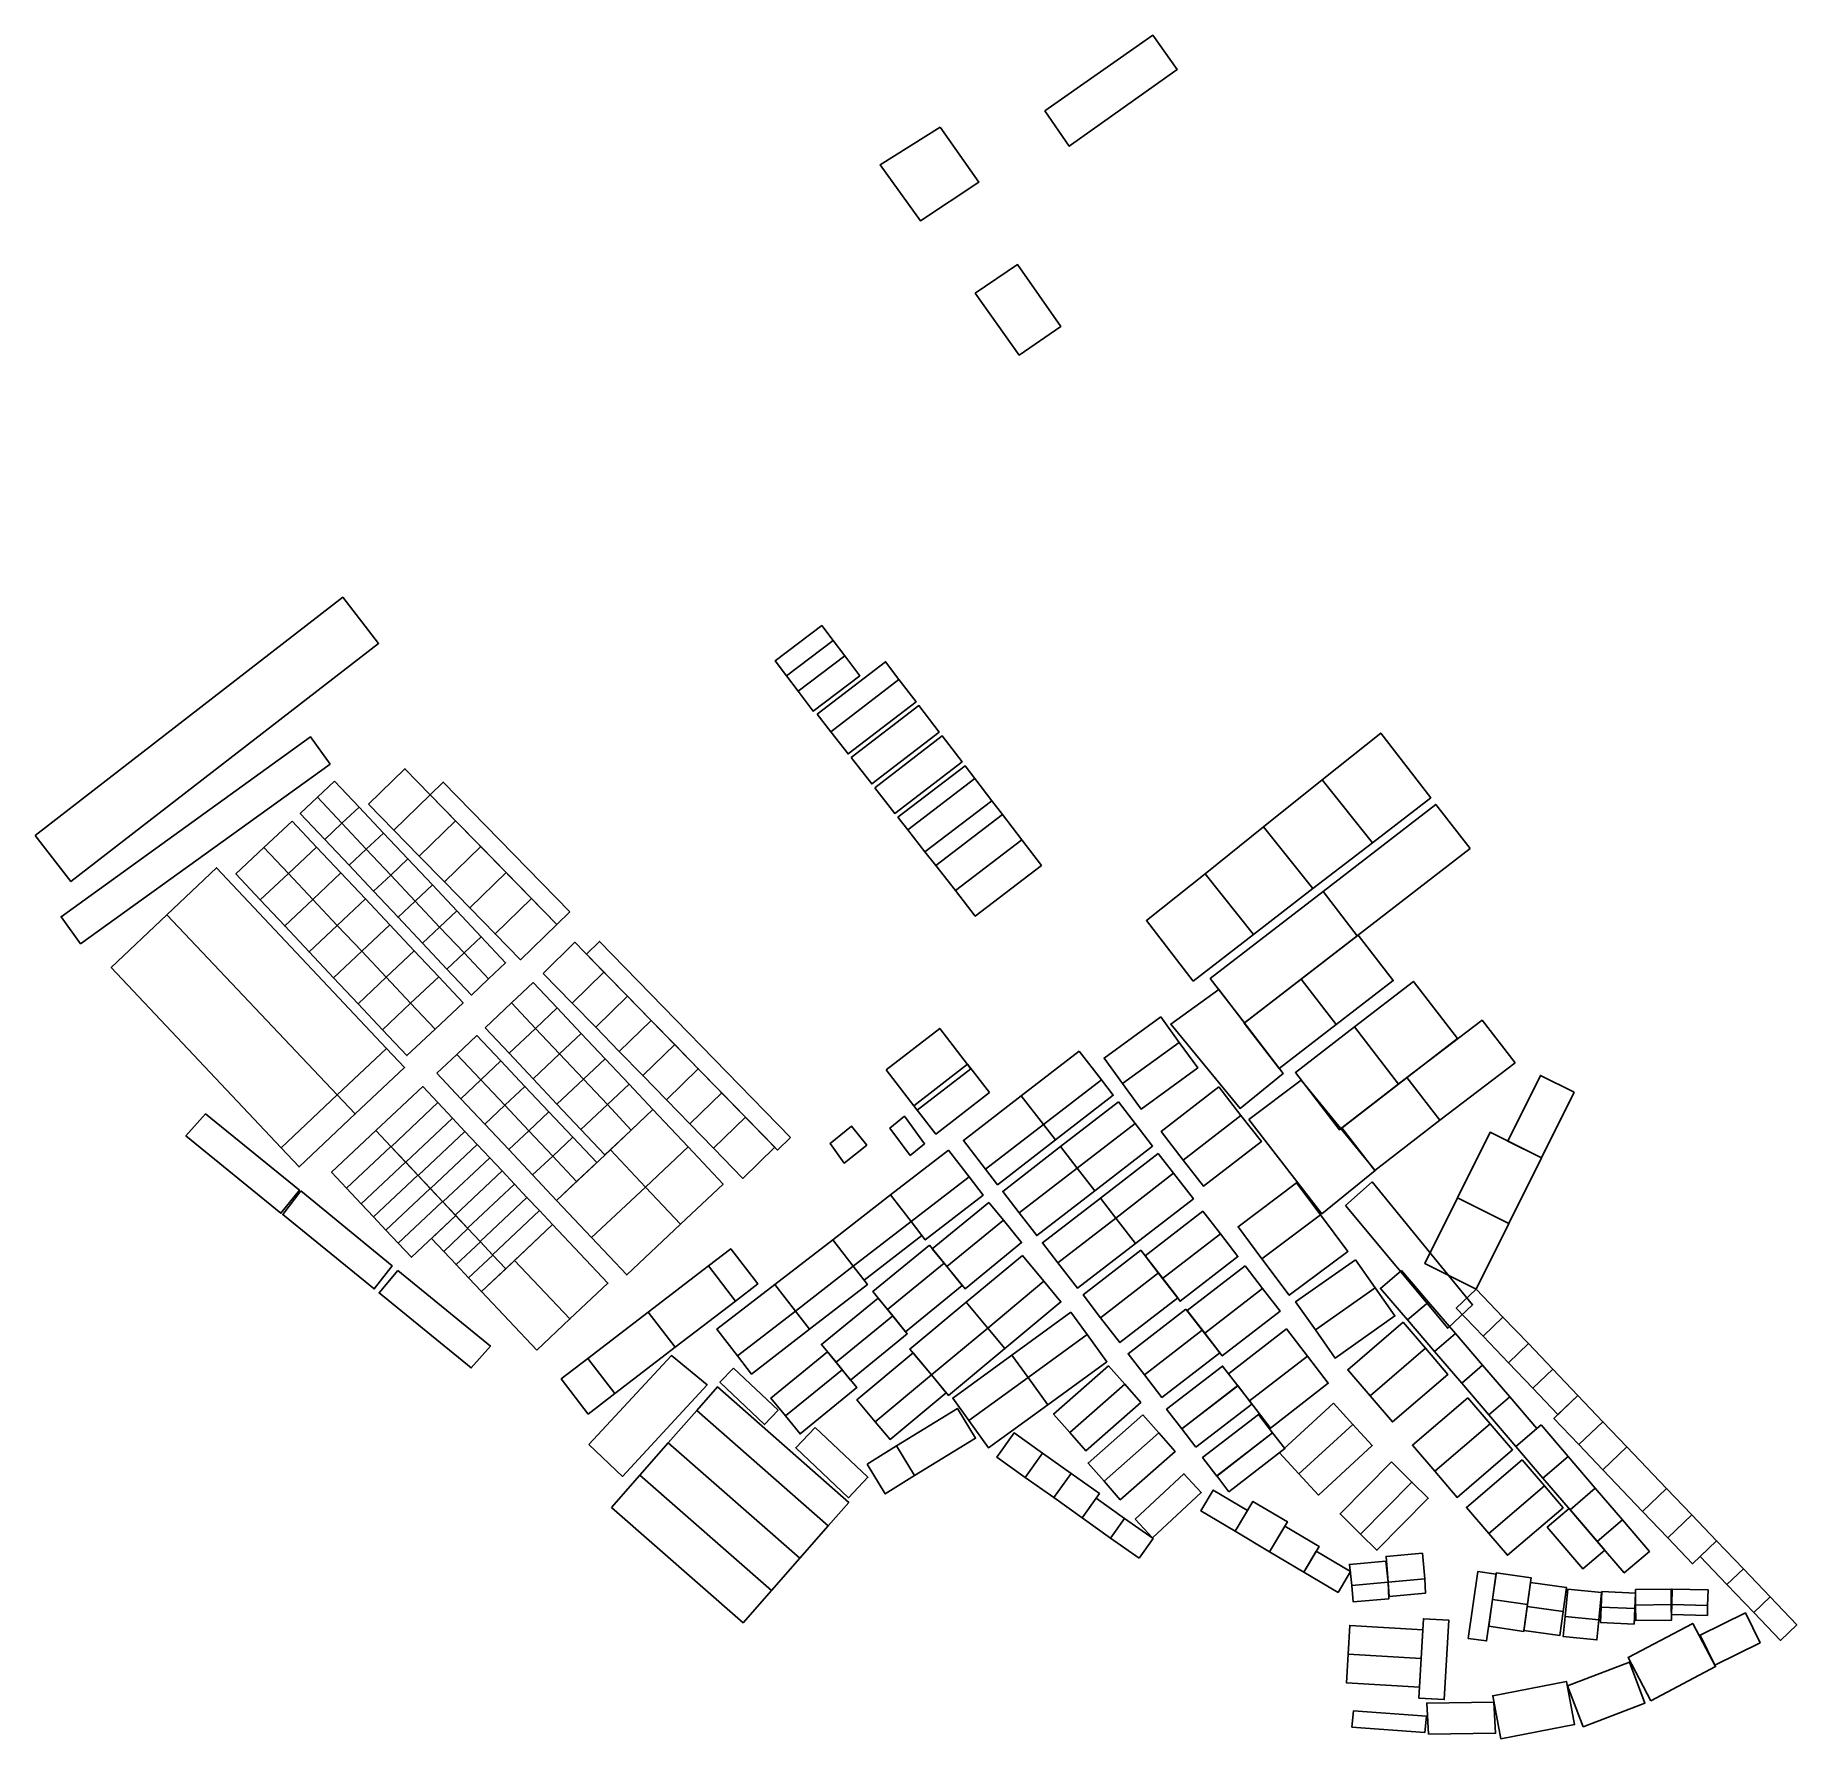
# Model space of a CAD drawing. Header units: millimetres. Extents: x 75939 to 388969, y 666 to 303426.
import ezdxf

# ---------------------------------------------------------------- set-up
doc = ezdxf.new("R2010")
doc.units = ezdxf.units.MM
doc.layers.add('aree GPS', color=1, linetype='Continuous', lineweight=30)
doc.layers.add('lati di accesso', color=40, linetype='Continuous', lineweight=30)

msp = doc.modelspace()

# ---------------------------------------------------------------- linework, layer by layer
at = {"layer": 'aree GPS'}
for points in [[(255367, 290012), (274514, 303426), (278871, 297363), (259698, 283698)], [(236737, 287089), (226059, 280366), (233252, 270456), (243595, 277310)], [(242961, 257611), (250506, 262658), (258187, 251678), (250813, 246590)], [(75939, 161201), (82289, 153007), (136944, 195344), (130585, 203549)], [(215724, 198513), (217741, 195844), (209445, 189575), (207428, 192244)], [(217741, 195844), (219790, 193134), (211494, 186864), (209445, 189575)], [(219789, 193133), (222473, 189581), (214179, 183311), (211494, 186864)], [(214875, 182738), (227037, 192064), (229423, 188947), (217297, 179649)], [(217297, 179649), (229423, 188947), (232471, 184966), (220391, 175703)], [(220912, 175039), (232984, 184296), (236599, 179575), (224581, 170359)], [(128353, 173891), (83987, 141948), (80521, 146762), (124882, 178710)], [(225118, 169674), (237128, 178884), (240633, 174306), (228676, 165137)], [(304635, 171076), (313552, 159915), (323916, 167920), (315043, 179407)], [(135178, 166765), (141620, 173048), (146116, 168438), (139675, 162155)], [(229224, 164437), (241173, 173600), (242913, 171328), (230990, 162185)], [(129137, 170866), (133480, 166254), (130432, 163385), (126090, 167997)], [(170915, 147646), (168600, 145388), (146116, 168438), (148431, 170696)], [(230990, 162185), (242913, 171328), (245930, 167388), (234052, 158280)], [(294226, 162744), (302999, 151763), (313552, 159915), (304635, 171076)], [(126090, 167997), (130432, 163385), (127384, 160515), (123042, 165127)], [(133480, 166254), (137822, 161642), (134775, 158773), (130432, 163385)], [(139675, 162155), (146116, 168438), (150613, 163828), (144172, 157545)], [(234052, 158280), (245930, 167388), (247800, 164945), (235951, 155858)], [(330908, 158869), (324825, 166736), (304794, 151246), (310877, 143380)], [(121578, 163765), (125920, 159153), (120926, 154450), (116583, 159062)], [(130432, 163385), (134775, 158773), (131727, 155903), (127384, 160515)], [(144172, 157545), (150613, 163828), (155110, 159218), (148669, 152935)], [(235951, 155858), (247800, 164945), (251243, 160449), (239445, 151401)], [(137822, 161642), (142165, 157030), (139117, 154160), (134775, 158773)], [(239445, 151401), (251243, 160449), (254737, 155885), (242992, 146878)], [(283818, 154412), (292447, 143612), (302999, 151763), (294226, 162744)], [(116583, 159062), (120926, 154450), (115931, 149747), (111589, 154360)], [(125920, 159153), (130263, 154540), (125268, 149838), (120926, 154450)], [(134775, 158773), (139117, 154160), (136069, 151291), (131727, 155903)], [(142165, 157030), (146507, 152418), (143459, 149548), (139117, 154160)], [(148669, 152935), (155110, 159218), (159607, 154608), (153165, 148325)], [(129605, 115106), (99342, 147114), (108167, 155457), (138384, 123373)], [(120926, 154450), (125268, 149838), (120274, 145135), (115931, 149747)], [(130263, 154540), (134605, 149928), (129610, 145226), (125268, 149838)], [(139117, 154160), (143459, 149548), (140412, 146679), (136069, 151291)], [(153165, 148325), (159607, 154608), (164103, 149998), (157662, 143715)], [(281718, 135325), (292447, 143612), (283818, 154412), (273410, 146080)], [(146507, 152418), (150849, 147806), (147802, 144936), (143459, 149548)], [(310877, 143380), (304790, 151251), (284733, 135758), (290819, 127887)], [(125268, 149838), (129610, 145226), (124616, 140523), (120274, 145135)], [(134605, 149928), (138947, 145316), (133953, 140614), (129610, 145226)], [(143459, 149548), (147802, 144936), (144754, 142067), (140412, 146679)], [(150849, 147806), (155192, 143194), (152144, 140324), (147802, 144936)], [(157662, 143715), (164103, 149998), (168600, 145388), (162159, 139105)], [(129605, 115106), (119625, 105708), (89446, 137755), (99342, 147114)], [(129610, 145226), (133953, 140614), (128958, 135911), (124616, 140523)], [(138947, 145316), (143290, 140704), (138295, 136002), (133953, 140614)], [(147802, 144936), (152144, 140324), (149096, 137455), (144754, 142067)], [(155192, 143194), (159534, 138582), (156486, 135712), (152144, 140324)], [(166193, 136700), (171855, 142219), (177008, 136933), (171346, 131414)], [(210166, 107545), (207851, 105288), (173901, 140115), (176217, 142372)], [(311030, 143498), (317265, 135426), (307132, 127599), (300897, 135671)], [(133953, 140614), (138295, 136002), (133301, 131299), (128958, 135911)], [(143290, 140704), (147632, 136092), (142638, 131390), (138295, 136002)], [(152144, 140324), (156486, 135712), (153439, 132843), (149096, 137455)], [(138295, 136002), (142638, 131390), (137643, 126687), (133301, 131299)], [(147632, 136092), (151975, 131480), (146980, 126778), (142638, 131390)], [(160593, 131435), (164445, 135061), (168698, 130543), (164847, 126917)], [(171346, 131414), (177008, 136933), (181196, 132636), (175534, 127117)], [(300897, 135671), (307132, 127599), (296999, 119772), (290764, 127844)], [(328697, 125125), (320855, 135277), (310361, 127170), (318202, 117019)], [(175534, 127117), (181196, 132636), (185384, 128340), (179722, 122821)], [(286245, 133833), (277726, 127684), (290053, 112696), (297675, 118880)], [(142638, 131390), (146980, 126778), (141985, 122075), (137643, 126687)], [(155897, 127013), (160593, 131435), (164847, 126917), (160150, 122495)], [(164847, 126917), (168698, 130543), (172952, 126026), (169100, 122400)], [(275943, 128954), (279237, 124423), (269165, 117101), (265871, 121632)], [(338905, 120787), (333057, 128365), (319699, 118174), (325547, 110596)], [(150880, 122290), (154440, 125642), (158694, 121124), (155134, 117772)], [(160150, 122495), (164847, 126917), (169100, 122400), (164404, 117978)], [(169100, 122400), (172952, 126026), (177205, 121508), (173354, 117882)], [(179722, 122821), (185384, 128340), (189572, 124043), (183911, 118525)], [(227137, 119564), (236674, 126923), (242205, 119748), (232687, 112403)], [(318203, 117019), (310361, 127170), (299866, 119064), (307708, 108912)], [(129602, 115110), (138384, 123373), (141578, 119984), (132802, 111714)], [(147320, 118938), (150880, 122290), (155134, 117772), (151573, 114420)], [(164404, 117978), (169100, 122400), (173354, 117882), (168657, 113460)], [(183911, 118525), (189572, 124043), (193760, 119747), (188099, 114228)], [(261451, 122891), (265393, 117787), (255105, 109840), (251163, 114944)], [(279237, 124423), (282532, 119892), (272460, 112570), (269165, 117101)], [(155134, 117772), (158694, 121124), (162947, 116607), (159387, 113255)], [(173354, 117882), (177205, 121508), (181459, 116990), (177607, 113364)], [(188099, 114228), (193758, 119745), (197946, 115448), (192287, 109932)], [(245494, 115531), (235999, 108145), (232084, 113178), (241579, 120564)], [(147475, 113718), (139164, 105893), (136478, 108750), (144794, 116566)], [(151573, 114420), (155134, 117772), (159387, 113255), (155827, 109902)], [(159387, 113255), (162947, 116607), (167201, 112089), (163641, 108737)], [(168657, 113460), (173354, 117882), (177607, 113364), (172911, 108942)], [(177607, 113364), (181459, 116990), (185712, 112473), (181861, 108846)], [(265393, 117787), (267518, 115036), (257230, 107089), (255105, 109840)], [(286288, 116515), (290202, 111447), (279914, 103500), (276000, 108568)], [(291607, 110704), (300909, 117714), (314031, 101669), (304592, 93976)], [(325543, 110601), (319699, 118174), (308141, 109247), (313985, 101673)], [(349400, 115600), (343420, 118570), (337626, 106900), (343606, 103931)], [(119625, 105708), (129602, 115110), (132802, 111714), (122825, 102312)], [(150091, 110940), (141771, 103120), (139164, 105893), (147475, 113718)], [(155827, 109902), (159387, 113255), (163641, 108737), (160080, 105385)], [(172911, 108942), (177607, 113364), (181861, 108846), (177164, 104424)], [(192287, 109932), (197946, 115448), (202134, 111152), (196475, 105635)], [(251163, 114944), (255103, 109855), (244814, 101908), (240875, 106997)], [(268435, 113849), (271385, 110031), (261096, 102084), (258147, 105902)], [(106193, 111732), (102723, 107842), (119608, 94060), (122883, 98181)], [(152295, 108599), (143973, 100777), (141771, 103120), (150091, 110940)], [(163641, 108737), (167201, 112089), (171454, 107571), (167894, 104219)], [(185712, 112473), (191943, 105854), (184370, 98724), (178138, 105342)], [(202134, 111152), (207370, 105781), (201710, 100265), (196475, 105635)], [(231411, 104299), (233994, 106407), (230389, 111314), (227808, 109209)], [(255103, 109855), (257230, 107089), (246942, 99142), (244814, 101908)], [(271385, 110031), (274502, 105995), (264214, 98048), (261096, 102084)], [(290202, 111447), (293834, 106814), (283546, 98867), (279914, 103500)], [(139124, 105936), (131261, 98544), (128616, 101360), (136478, 108750)], [(154492, 106266), (146168, 98442), (143973, 100777), (152295, 108599)], [(160080, 105385), (163641, 108737), (167894, 104219), (164334, 100867)], [(167894, 104219), (171454, 107571), (175708, 103054), (172148, 99701)], [(223717, 106149), (221020, 109522), (217183, 106452), (219718, 102989)], [(343606, 103931), (334470, 108467), (328676, 96798), (337811, 92262)], [(141737, 103156), (133872, 95764), (131261, 98544), (139124, 105936)], [(156695, 103925), (148370, 96099), (146168, 98442), (154492, 106266)], [(158906, 101577), (150579, 93749), (148370, 96099), (156695, 103925)], [(164334, 100867), (167894, 104219), (172148, 99701), (168587, 96349)], [(168587, 96349), (178138, 105342), (184370, 98724), (174819, 89731)], [(191943, 105854), (198174, 99236), (190601, 92105), (184370, 98724)], [(238230, 105260), (241886, 100526), (231598, 92579), (227942, 97313)], [(258147, 105902), (261096, 102084), (250808, 94137), (247859, 97955)], [(275502, 104701), (278226, 101158), (267938, 93211), (265213, 96754)], [(143945, 100806), (136079, 93412), (133872, 95764), (141737, 103156)], [(146133, 98477), (138266, 91082), (136079, 93412), (143945, 100806)], [(161110, 99236), (152778, 91405), (150579, 93749), (158906, 101577)], [(241886, 100526), (244392, 97282), (234104, 89335), (231598, 92579)], [(261096, 102084), (264214, 98048), (253926, 90101), (250808, 94137)], [(278226, 101158), (281737, 96629), (271449, 88682), (267938, 93211)], [(123125, 98020), (119910, 93822), (136175, 80614), (139379, 84689)], [(148321, 96149), (140452, 88753), (138266, 91082), (146133, 98477)], [(163321, 96888), (154987, 89055), (152778, 91405), (161110, 99236)], [(174819, 89731), (184370, 98724), (190601, 92105), (181050, 83113)], [(227942, 97313), (231598, 92579), (221310, 84632), (217654, 89366)], [(300090, 99458), (304344, 93774), (293936, 85985), (289682, 91670)], [(308766, 95459), (313497, 99645), (331374, 77814), (326935, 73635)], [(150682, 93636), (142818, 86232), (140452, 88753), (148321, 96149)], [(165538, 94533), (157202, 86697), (154987, 89055), (163321, 96888)], [(167874, 92052), (159538, 84212), (157202, 86697), (165538, 94533)], [(245410, 95981), (248004, 92806), (237937, 84581), (235343, 87756)], [(265213, 96754), (267938, 93211), (257664, 85262), (254925, 88807)], [(283441, 94422), (286559, 90386), (276271, 82439), (273153, 86475)], [(337811, 92262), (328676, 96798), (322881, 85129), (332017, 80592)], [(152830, 91349), (148522, 87293), (146375, 89582), (150683, 93636)], [(155046, 88992), (150735, 84934), (148522, 87293), (152830, 91349)], [(161102, 85683), (170953, 75270), (177694, 81610), (167874, 92052)], [(231598, 92579), (233518, 90093), (223230, 82146), (221310, 84632)], [(248004, 92806), (251231, 88857), (241164, 80632), (237937, 84581)], [(267938, 93211), (271449, 88682), (261161, 80735), (257664, 85262)], [(304344, 93774), (309197, 87289), (298789, 79500), (293936, 85985)], [(157254, 86642), (152942, 82582), (150735, 84934), (155046, 88992)], [(200377, 78462), (204343, 81507), (199543, 87758), (195578, 84713)], [(217654, 89366), (221310, 84632), (211022, 76685), (207365, 81419)], [(234845, 88366), (237439, 85191), (227372, 76965), (224778, 80140)], [(286559, 90386), (289665, 86365), (279377, 78418), (276271, 82439)], [(159540, 84214), (155227, 80155), (152942, 82582), (157254, 86642)], [(165078, 69744), (170953, 75270), (161102, 85683), (155227, 80156)], [(189670, 70240), (200377, 78462), (195578, 84713), (184870, 76490)], [(221310, 84632), (223816, 81388), (213528, 73441), (211022, 76685)], [(237439, 85191), (240666, 81242), (230599, 73016), (227372, 76965)], [(251358, 86560), (255185, 81964), (245195, 73646), (241368, 78242)], [(272425, 87489), (275543, 83453), (265255, 75506), (262137, 79542)], [(290937, 84700), (294043, 80679), (283755, 72732), (280648, 76753)], [(310547, 85794), (314056, 80804), (303422, 73326), (299913, 78315)], [(140362, 83869), (137057, 79892), (153410, 66582), (156835, 70450)], [(207365, 81419), (211022, 76685), (200733, 68738), (197077, 73472)], [(255185, 81964), (258219, 78320), (248229, 70002), (245195, 73646)], [(275543, 83453), (278970, 79016), (268682, 71069), (265255, 75506)], [(318700, 83903), (323514, 78283), (319794, 75094), (314980, 80714)], [(225721, 78986), (228316, 75811), (218249, 67585), (215655, 70760)], [(294043, 80679), (297160, 76643), (286872, 68696), (283755, 72732)], [(314056, 80804), (317565, 75814), (306931, 68336), (303422, 73326)], [(323514, 78283), (328328, 72663), (324608, 69474), (319794, 75094)], [(332017, 80592), (336763, 75621), (333219, 72237), (328472, 77209)], [(178963, 62018), (189670, 70240), (184870, 76490), (174163, 68268)], [(211022, 76685), (213528, 73441), (203240, 65494), (200733, 68738)], [(228316, 75811), (230910, 72636), (220843, 64410), (218249, 67585)], [(241368, 78242), (245195, 73646), (235205, 65327), (231378, 69923)], [(259994, 76494), (262870, 72503), (252358, 64855), (249482, 68847)], [(280431, 77035), (283320, 73295), (273032, 65348), (270143, 69088)], [(336763, 75621), (341279, 70889), (337735, 67506), (333219, 72237)], [(245195, 73646), (248229, 70002), (238239, 61683), (235205, 65327)], [(262870, 72503), (266389, 67666), (255876, 60018), (252358, 64855)], [(283320, 73295), (286431, 69267), (276143, 61320), (273032, 65348)], [(298267, 73494), (301996, 68667), (291708, 60720), (287979, 65547)], [(319039, 74696), (323007, 70063), (313134, 61606), (309166, 66239)], [(328328, 72663), (333142, 67043), (329422, 63854), (324608, 69474)], [(216740, 69432), (219334, 66257), (209267, 58032), (206673, 61206)], [(231941, 69246), (235205, 65327), (225215, 57008), (221952, 60927)], [(323007, 70063), (326976, 65431), (317103, 56973), (313134, 61606)], [(341279, 70889), (345611, 66352), (342067, 62968), (337735, 67506)], [(174204, 58363), (178963, 62018), (174163, 68268), (169404, 64614)], [(174308, 52984), (189005, 68776), (195332, 63582), (180317, 47297)], [(199995, 66549), (207937, 59040), (205545, 56510), (197604, 64020)], [(219334, 66257), (221928, 63082), (211861, 54857), (209267, 58032)], [(249482, 68847), (252358, 64855), (241846, 57207), (238977, 61204)], [(266658, 66961), (269546, 63681), (259788, 55091), (256900, 58371)], [(279688, 55743), (289623, 63418), (286930, 66904), (276994, 59229)], [(301996, 68667), (305723, 63842), (295434, 55895), (291708, 60720)], [(333142, 67043), (337956, 61423), (334236, 58234), (329422, 63854)], [(345611, 66352), (350077, 61673), (346532, 58290), (342067, 62968)], [(193484, 59011), (197154, 63188), (220508, 42676), (216838, 38500)], [(235205, 65327), (237829, 62176), (227839, 53858), (225215, 57008)], [(252358, 64855), (255876, 60018), (245364, 52371), (241846, 57207)], [(269546, 63681), (272391, 60448), (262633, 51858), (259788, 55091)], [(282206, 52482), (292142, 60157), (289619, 63424), (279683, 55749)], [(306647, 60284), (310091, 56527), (300510, 47741), (297065, 51498)], [(330535, 61287), (334503, 56654), (324630, 48197), (320662, 52830)], [(337956, 61423), (342771, 55803), (339050, 52614), (334236, 58234)], [(350077, 61673), (354517, 57022), (350249, 52948), (345809, 57599)], [(188441, 53272), (193484, 59011), (216838, 38500), (211796, 32761)], [(228981, 52706), (239801, 59372), (243030, 54080), (232182, 47461)], [(272788, 58251), (275633, 55019), (265875, 46429), (263030, 49661)], [(285897, 47361), (295833, 55036), (293310, 58302), (283374, 50627)], [(310091, 56527), (313538, 52768), (303957, 43982), (300510, 47741)], [(334503, 56654), (338472, 52021), (328599, 43564), (324630, 48197)], [(343530, 56454), (348344, 50834), (343865, 46994), (339050, 52614)], [(354517, 57022), (358786, 52549), (354519, 48475), (350249, 52948)], [(183399, 47534), (188441, 53272), (211796, 32762), (206754, 27023)], [(214516, 56015), (223911, 47132), (220476, 43498), (211081, 52382)], [(251878, 47115), (254951, 51434), (249898, 55028), (246826, 50710)], [(275633, 55019), (278521, 51738), (268763, 43149), (265875, 46429)], [(288065, 44577), (298001, 52252), (295828, 55042), (285892, 47367)], [(223755, 49487), (228981, 52706), (232182, 47461), (226984, 44194)], [(256930, 43520), (260003, 47839), (254951, 51434), (251878, 47115)], [(340145, 50232), (344114, 45599), (334241, 37142), (330272, 41774)], [(348344, 50834), (353158, 45214), (348679, 41374), (343865, 46994)], [(358786, 52549), (365843, 45157), (361576, 41083), (354519, 48475)], [(178357, 41795), (183399, 47534), (206754, 27023), (201712, 21285)], [(261982, 39926), (265055, 44244), (260003, 47839), (256930, 43520)], [(271411, 39710), (280053, 47773), (283149, 44455), (274507, 36392)], [(316944, 49883), (320572, 46298), (311435, 37051), (307807, 40635)], [(289183, 37539), (291377, 41238), (285271, 44859), (283078, 41161)], [(320572, 46298), (323489, 43416), (314351, 34169), (311435, 37051)], [(344114, 45599), (347432, 41726), (337559, 33268), (334241, 37142)], [(353158, 45214), (357972, 39594), (353493, 35754), (348679, 41374)], [(365843, 45157), (370338, 40448), (366070, 36375), (361576, 41083)], [(267034, 36331), (269527, 39834), (264475, 43429), (261982, 39926)], [(295288, 33918), (298441, 39233), (292336, 42855), (289183, 37539)], [(344627, 38265), (348500, 41583), (354836, 34186), (350962, 30868)], [(272086, 32736), (274579, 36240), (269527, 39834), (267034, 36331)], [(301393, 30296), (304097, 34854), (297992, 38476), (295288, 33918)], [(357972, 39594), (362786, 33974), (358307, 30134), (353493, 35754)], [(370338, 40448), (374731, 35846), (370464, 31772), (366070, 36375)], [(374731, 35846), (379477, 30874), (376570, 28099), (371824, 33071)], [(307498, 26674), (309692, 30372), (303587, 33994), (301393, 30296)], [(315950, 32243), (316383, 28516), (309909, 27935), (309476, 31663)], [(322449, 33648), (322857, 29096), (316383, 28516), (315975, 33068)], [(316383, 28516), (316484, 25562), (310166, 24995), (309909, 27935)], [(322857, 29096), (322983, 26524), (316509, 25944), (316383, 28516)], [(330578, 18510), (332275, 30389), (335533, 29924), (333835, 18044)], [(335566, 30150), (341795, 29254), (341116, 24508), (334887, 25405)], [(341679, 28445), (348078, 27531), (347469, 23268), (341070, 24182)], [(379477, 30874), (384223, 25902), (381316, 23127), (376570, 28099)], [(334887, 25405), (341116, 24508), (340462, 19759), (334233, 20655)], [(348301, 27229), (354276, 26635), (353793, 21782), (347818, 22377)], [(354332, 26831), (360311, 26559), (360183, 23810), (354205, 24082)], [(360308, 27198), (366666, 27272), (366674, 24505), (360315, 24431)], [(366841, 27271), (373198, 27108), (373127, 24341), (366770, 24504)], [(384223, 25902), (388969, 20931), (386062, 18155), (381316, 23127)], [(321793, 7889), (326321, 7622), (327152, 21734), (322624, 22000)], [(341070, 24182), (347469, 23268), (346860, 19005), (340460, 19919)], [(347818, 22377), (353793, 21782), (353440, 18233), (347465, 18828)], [(354205, 24082), (360183, 23810), (360058, 21061), (354080, 21333)], [(360315, 24431), (366674, 24505), (366706, 21738), (360347, 21664)], [(366770, 24504), (373127, 24341), (373082, 22575), (366725, 22738)], [(374380, 13765), (371775, 19077), (379855, 23041), (382460, 17729)], [(322509, 20036), (322209, 14944), (309231, 15709), (309531, 20800)], [(363026, 7434), (358984, 15113), (370487, 21169), (374530, 13489)], [(322209, 14944), (321909, 9853), (308931, 10617), (309231, 15709)], [(351000, 2787), (348227, 10075), (359222, 14264), (361995, 6976)], [(336394, 666), (334939, 8327), (348034, 10860), (349489, 3200)], [(323511, 1495), (323207, 7020), (335151, 7178), (335455, 1653)], [(309907, 2740), (310209, 5661), (323172, 4676), (322869, 1756)]]:
    msp.add_lwpolyline(points, close=True, dxfattribs=at)
at = {"layer": 'lati di accesso'}
for p, q in [((259698, 283698), (278871, 297363)), ((233252, 270456), (243595, 277310)), ((258187, 251678), (250506, 262658)), ((82289, 153007), (136944, 195344)), ((207428, 192244), (209445, 189575)), ((209445, 189575), (211494, 186864)), ((211494, 186864), (214179, 183311)), ((214875, 182738), (217297, 179649)), ((217297, 179649), (220391, 175703)), ((83987, 141948), (128353, 173891)), ((220912, 175039), (224581, 170359)), ((133480, 166254), (129137, 170866)), ((170915, 147646), (148431, 170696)), ((225118, 169674), (228676, 165137)), ((137822, 161642), (133480, 166254)), ((135178, 166765), (139675, 162155)), ((324825, 166736), (304794, 151246)), ((313552, 159915), (323916, 167920)), ((125920, 159153), (121578, 163765)), ((123042, 165127), (127384, 160515)), ((229224, 164437), (230990, 162185)), ((127384, 160515), (131727, 155903)), ((142165, 157030), (137822, 161642)), ((139675, 162155), (144172, 157545)), ((230990, 162185), (234052, 158280)), ((302999, 151763), (313552, 159915)), ((130263, 154540), (125920, 159153)), ((146507, 152418), (142165, 157030)), ((144172, 157545), (148669, 152935)), ((234052, 158280), (235951, 155858)), ((138384, 123373), (108167, 155457)), ((111589, 154360), (115931, 149747)), ((134605, 149928), (130263, 154540)), ((131727, 155903), (136069, 151291)), ((235951, 155858), (239445, 151401)), ((136069, 151291), (140412, 146679)), ((150849, 147806), (146507, 152418)), ((148669, 152935), (153165, 148325)), ((239445, 151401), (242992, 146878)), ((304794, 151246), (284733, 135758)), ((292447, 143612), (302999, 151763)), ((115931, 149747), (120274, 145135)), ((138947, 145316), (134605, 149928)), ((155192, 143194), (150849, 147806)), ((153165, 148325), (157662, 143715)), ((120274, 145135), (124616, 140523)), ((143290, 140704), (138947, 145316)), ((140412, 146679), (144754, 142067)), ((144754, 142067), (149096, 137455)), ((159534, 138582), (155192, 143194)), ((157662, 143715), (162159, 139105)), ((210166, 107545), (176217, 142372)), ((281718, 135325), (292447, 143612)), ((89446, 137755), (119625, 105708)), ((124616, 140523), (128958, 135911)), ((147632, 136092), (143290, 140704)), ((128958, 135911), (133301, 131299)), ((151975, 131480), (147632, 136092)), ((149096, 137455), (153439, 132843)), ((168698, 130543), (164445, 135061)), ((166193, 136700), (171346, 131414)), ((307132, 127599), (317265, 135426)), ((320855, 135277), (310361, 127170)), ((133301, 131299), (137643, 126687)), ((172952, 126026), (168698, 130543)), ((171346, 131414), (175534, 127117)), ((275943, 128954), (265871, 121632)), ((137643, 126687), (141985, 122075)), ((158694, 121124), (154440, 125642)), ((155897, 127013), (160150, 122495)), ((177205, 121508), (172952, 126026)), ((175534, 127117), (179722, 122821)), ((236674, 126923), (227137, 119564)), ((277726, 127684), (290053, 112696)), ((296999, 119772), (307132, 127599)), ((310361, 127170), (299866, 119064)), ((160150, 122495), (164404, 117978)), ((179722, 122821), (183911, 118525)), ((261451, 122891), (251163, 114944)), ((132802, 111714), (141578, 119984)), ((162947, 116607), (158694, 121124)), ((181459, 116990), (177205, 121508)), ((272460, 112570), (282532, 119892)), ((325547, 110596), (338905, 120787)), ((147475, 113718), (144794, 116566)), ((147320, 118938), (151573, 114420)), ((167201, 112089), (162947, 116607)), ((164404, 117978), (168657, 113460)), ((185712, 112473), (181459, 116990)), ((183912, 118526), (188098, 114227)), ((286288, 116515), (276000, 108568)), ((343420, 118570), (337626, 106900)), ((150091, 110940), (147475, 113718)), ((151573, 114420), (155827, 109902)), ((168657, 113460), (172911, 108942)), ((188099, 114228), (192287, 109932)), ((235999, 108145), (245494, 115531)), ((251163, 114944), (240875, 106997)), ((257230, 107089), (267518, 115036)), ((268435, 113849), (258147, 105902)), ((122883, 98181), (106193, 111732)), ((122825, 102312), (132802, 111714)), ((152295, 108599), (150091, 110940)), ((155827, 109902), (160080, 105385)), ((171454, 107571), (167201, 112089)), ((191943, 105854), (185712, 112473)), ((192287, 109932), (196475, 105635)), ((233994, 106407), (230389, 111314)), ((291606, 110703), (304592, 93976)), ((313985, 101673), (325543, 110601)), ((154492, 106266), (152295, 108599)), ((175708, 103054), (171454, 107571)), ((172911, 108942), (177164, 104424)), ((221020, 109522), (217183, 106452)), ((246942, 99142), (257230, 107089)), ((283546, 98867), (293834, 106814)), ((334470, 108467), (328676, 96798)), ((156695, 103925), (154492, 106266)), ((158906, 101577), (156695, 103925)), ((160080, 105385), (164334, 100867)), ((198174, 99236), (191943, 105854)), ((196475, 105635), (201710, 100265)), ((238230, 105260), (227942, 97313)), ((258147, 105902), (247859, 97955)), ((264214, 98048), (274502, 105995)), ((275502, 104701), (265213, 96754)), ((128616, 101360), (131261, 98544)), ((161110, 99236), (158906, 101577)), ((164334, 100867), (168587, 96349)), ((139379, 84689), (123126, 98021)), ((131261, 98544), (133872, 95764)), ((163321, 96888), (161110, 99236)), ((227942, 97313), (217654, 89366)), ((234104, 89335), (244392, 97282)), ((253926, 90101), (264214, 98048)), ((300090, 99458), (289682, 91670)), ((133872, 95764), (136079, 93412)), ((165538, 94533), (163321, 96888)), ((167874, 92052), (165538, 94533)), ((168587, 96349), (174819, 89731)), ((245410, 95981), (235343, 87756)), ((265213, 96754), (254925, 88807)), ((271449, 88682), (281737, 96629)), ((283441, 94422), (273153, 86475)), ((308765, 95458), (326935, 73635)), ((328676, 96798), (322881, 85129)), ((136079, 93412), (138266, 91082)), ((138266, 91082), (140452, 88753)), ((177695, 81611), (167874, 92052)), ((140452, 88753), (142818, 86232)), ((146375, 89582), (148522, 87293)), ((174819, 89731), (181050, 83113)), ((217654, 89366), (207365, 81419)), ((223230, 82146), (233518, 90093)), ((234845, 88366), (224778, 80140)), ((241164, 80632), (251231, 88857)), ((261161, 80735), (271449, 88682)), ((148522, 87293), (150735, 84934)), ((150735, 84934), (152942, 82582)), ((251358, 86560), (241368, 78242)), ((272425, 87489), (262137, 79542)), ((279377, 78418), (289665, 86365)), ((290937, 84700), (280648, 76753)), ((298789, 79500), (309197, 87289)), ((310547, 85794), (299913, 78315)), ((156836, 70451), (140363, 83870)), ((152942, 82582), (155227, 80156)), ((207365, 81419), (197077, 73472)), ((200377, 78462), (204343, 81507)), ((213528, 73441), (223816, 81388)), ((323514, 78283), (318700, 83903)), ((155227, 80156), (165078, 69744)), ((189670, 70240), (200377, 78462)), ((225721, 78986), (215655, 70760)), ((230599, 73016), (240666, 81242)), ((248229, 70002), (258219, 78320)), ((268682, 71069), (278970, 79016)), ((328328, 72663), (323514, 78283)), ((241368, 78242), (231378, 69923)), ((259994, 76494), (249482, 68847)), ((280431, 77035), (270143, 69088)), ((286872, 68696), (297160, 76643)), ((306931, 68336), (317565, 75814)), ((328472, 77209), (333219, 72237)), ((203240, 65494), (213528, 73441)), ((220843, 64410), (230910, 72636)), ((298267, 73494), (287979, 65547)), ((319039, 74696), (309166, 66239)), ((333142, 67043), (328328, 72663)), ((333219, 72237), (337735, 67506)), ((178963, 62018), (189670, 70240)), ((216740, 69432), (206673, 61206)), ((231941, 69246), (221952, 60927)), ((238239, 61683), (248229, 70002)), ((276143, 61320), (286431, 69267)), ((207937, 59040), (199995, 66549)), ((249482, 68847), (238977, 61204)), ((255876, 60018), (266389, 67666)), ((266658, 66961), (256900, 58371)), ((286930, 66904), (276994, 59229)), ((337956, 61423), (333142, 67043)), ((337735, 67506), (342067, 62968)), ((180317, 47297), (195332, 63582)), ((197154, 63188), (193484, 59011)), ((211861, 54857), (221928, 63082)), ((295434, 55895), (305723, 63842)), ((317103, 56973), (326976, 65431)), ((342067, 62968), (346532, 58290)), ((174204, 58363), (178963, 62018)), ((227839, 53858), (237829, 62176)), ((245364, 52371), (255876, 60018)), ((262633, 51858), (272391, 60448)), ((282206, 52482), (292142, 60157)), ((306647, 60284), (297065, 51498)), ((330535, 61287), (320662, 52830)), ((342771, 55803), (337956, 61423)), ((193484, 59011), (188441, 53272)), ((239801, 59372), (228981, 52706)), ((272788, 58251), (263030, 49661)), ((293310, 58302), (283374, 50627)), ((348344, 50834), (343530, 56454)), ((345809, 57599), (350249, 52948)), ((188441, 53272), (183399, 47534)), ((223911, 47132), (214516, 56015)), ((254951, 51434), (249898, 55028)), ((228981, 52706), (223755, 49487)), ((260003, 47839), (254951, 51434)), ((268763, 43149), (278521, 51738)), ((288065, 44577), (298001, 52252)), ((303957, 43982), (313538, 52768)), ((328599, 43564), (338472, 52021)), ((340145, 50232), (330272, 41774)), ((353158, 45214), (348344, 50834)), ((350249, 52948), (354519, 48475)), ((183399, 47534), (178357, 41795)), ((265055, 44244), (260003, 47839)), ((280053, 47773), (271411, 39710)), ((316944, 49883), (307807, 40635)), ((354519, 48475), (361576, 41083)), ((291377, 41238), (285271, 44859)), ((357972, 39594), (353158, 45214)), ((269527, 39834), (264475, 43429)), ((298441, 39233), (292336, 42855)), ((314351, 34169), (323489, 43416)), ((337559, 33268), (347434, 41723)), ((361576, 41083), (366070, 36375)), ((274579, 36240), (269527, 39834)), ((304097, 34854), (297992, 38476)), ((344627, 38265), (350962, 30868)), ((362786, 33974), (357972, 39594)), ((366070, 36375), (370464, 31772)), ((309692, 30372), (303587, 33994)), ((315950, 32243), (309476, 31663)), ((322449, 33648), (315975, 33068)), ((371824, 33071), (376570, 28099)), ((332275, 30389), (330578, 18510)), ((341795, 29254), (335566, 30150)), ((348078, 27531), (341679, 28445)), ((310166, 24995), (316484, 25562)), ((316509, 25944), (322983, 26524)), ((354276, 26635), (348301, 27229)), ((360311, 26559), (354332, 26831)), ((366666, 27272), (360308, 27198)), ((373198, 27108), (366841, 27271)), ((376570, 28099), (381316, 23127)), ((366725, 22738), (373082, 22575)), ((379855, 23041), (371775, 19077)), ((381316, 23127), (386062, 18155)), ((322509, 20036), (309531, 20800)), ((326321, 7622), (327152, 21734)), ((334233, 20655), (340462, 19759)), ((340460, 19919), (346860, 19005)), ((347465, 18828), (353440, 18233)), ((354080, 21333), (360058, 21061)), ((370487, 21169), (358984, 15113)), ((360347, 21664), (366706, 21738)), ((359222, 14264), (348227, 10075)), ((308931, 10617), (321909, 9853)), ((348034, 10860), (334939, 8327)), ((335151, 7178), (323207, 7020)), ((323172, 4676), (310209, 5661))]:
    msp.add_line(p, q, dxfattribs=at)

doc.saveas('drawing.dxf')
